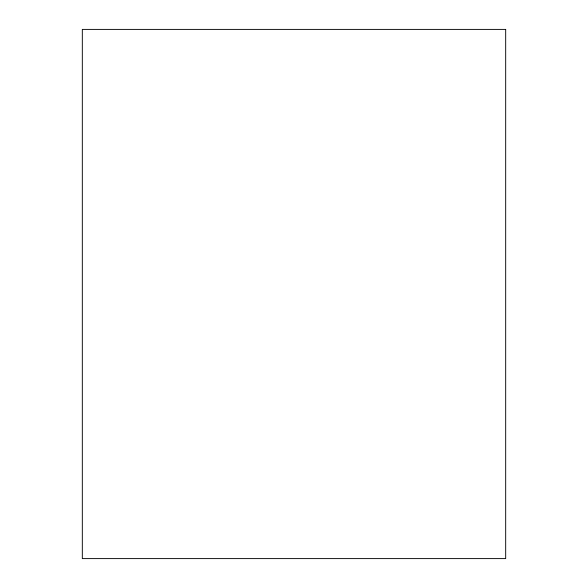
<?xml version="1.0" encoding="UTF-8"?>
<svg xmlns="http://www.w3.org/2000/svg" width="588" height="588" viewBox="0 0 588 588"><rect width="100%" height="100%" fill="white"/><g stroke="black" fill="none" stroke-linecap="round" stroke-linejoin="round"><path stroke-width="0.88" d="M505.68 29.4L82.32 29.4L82.32 558.6L505.68 558.6L505.68 29.4"/></g></svg>
